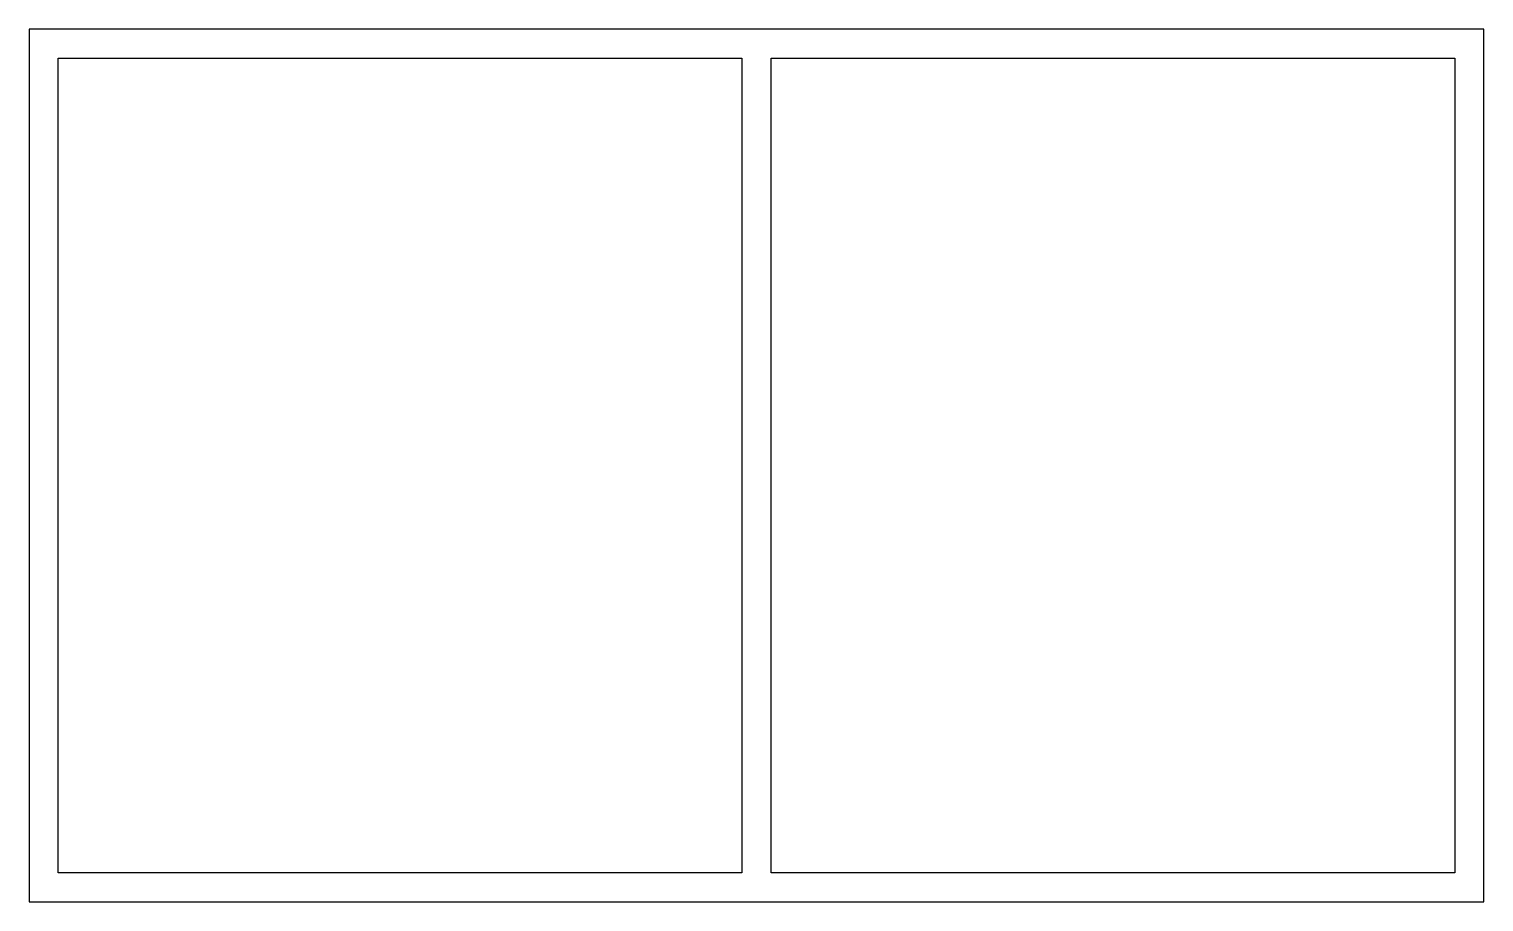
# Model space of a CAD drawing. Header units: metres. Extents: x 0 to 10, y 0 to 6.
import ezdxf

# ---------------------------------------------------------------- set-up
doc = ezdxf.new("R2010")
doc.units = ezdxf.units.M
doc.layers.add('SECTION', color=7, linetype='Continuous')

msp = doc.modelspace()

# ---------------------------------------------------------------- linework, layer by layer
at = {"layer": 'SECTION'}
for points in [[(0, 0), (10, 0), (10, 6), (0, 6)], [(0.2, 5.8), (4.9, 5.8), (4.9, 0.2), (0.2, 0.2)], [(5.1, 5.8), (9.8, 5.8), (9.8, 0.2), (5.1, 0.2)]]:
    msp.add_lwpolyline(points, close=True, dxfattribs=at)

doc.saveas('drawing.dxf')
